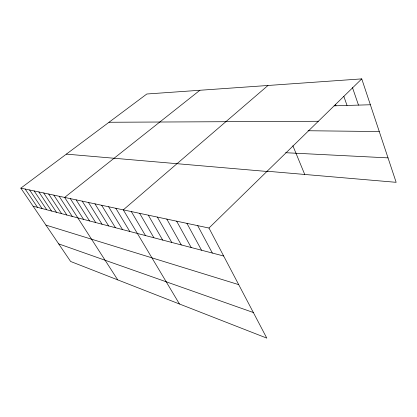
<?xml version="1.0" encoding="UTF-8"?>
<svg xmlns="http://www.w3.org/2000/svg" width="417" height="417" viewBox="0 0 417 417"><rect width="100%" height="100%" fill="white"/><g stroke="black" fill="none" stroke-linecap="round" stroke-linejoin="round"><path stroke-width="0.63" d="M361.753 78.881L146.831 94.002L20.85 188.135L208.969 228.036L361.753 78.881L396.15 182.318L266.87 171.205M267.985 85.48L123.302 209.866L179.456 303.998M199.894 90.27L64.645 197.423L117.75 279.89M334.106 105.835L370.359 104.756M109.009 122.259L318.333 121.269M308.048 130.74L379.262 131.537M285.64 152.716L388.024 157.881M66.36 154.128L266.916 171.465M33.11 206.201L223.658 256.002M45.933 225.097L238.706 284.644M58.682 243.877L253.348 312.521M20.85 188.135L70.629 261.48L266.797 338.119L208.969 228.036M25.161 189.047L37.52 207.353M29.597 189.99L42.054 208.536M34.163 190.955L46.725 209.756M38.859 191.956L51.526 211.012M43.707 192.982L56.472 212.305M48.7 194.041L61.57 213.64M53.845 195.135L66.819 215.01M59.162 196.261L72.235 216.428M70.306 198.622L83.588 219.394M76.16 199.868L89.54 220.947M82.206 201.15L95.691 222.558M88.467 202.474L102.05 224.221M94.946 203.85L108.629 225.941M101.654 205.273L115.441 227.718M108.608 206.749L122.489 229.564M115.817 208.276L129.796 231.471M131.308 211.565L145.47 235.569M139.643 213.332L153.894 237.768M148.322 215.172L162.656 240.062M157.365 217.09L171.778 242.444M166.8 219.092L181.286 244.93M176.646 221.182L191.195 247.521M186.936 223.366L201.541 250.221M197.7 225.649L212.352 253.046M292.88 145.757L304.733 174.462M335.544 104.558L335.987 105.777M343.817 96.337L347.033 105.449M352.474 87.58L358.484 105.11"/></g></svg>
